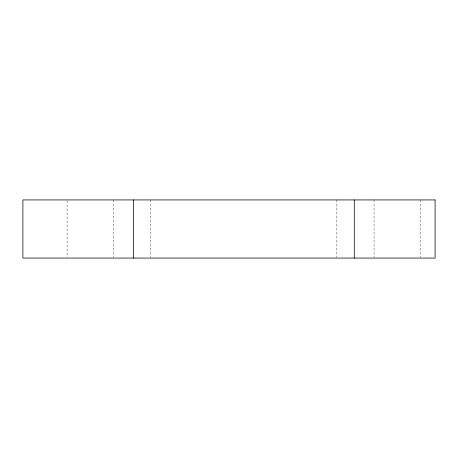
<?xml version="1.0" encoding="UTF-8"?>
<svg xmlns="http://www.w3.org/2000/svg" width="458" height="458" viewBox="0 0 458 458"><rect width="100%" height="100%" fill="white"/><g stroke="black" fill="none" stroke-linecap="round" stroke-linejoin="round"><path stroke-width="0.34" stroke-dasharray="2.29 1.72" d="M420.564 199.928L420.564 257.362M374.054 199.928L374.054 257.362M336.848 199.928L336.848 257.362M150.802 199.928L150.802 257.362M113.595 199.928L113.595 257.362M67.086 200.638L67.086 257.362"/><path stroke-width="0.69" d="M354.286 199.928L354.286 258.072M133.364 199.928L133.364 258.072M435.1 199.928L22.9 199.928L22.9 258.072L435.1 258.072L435.1 199.928"/></g></svg>
